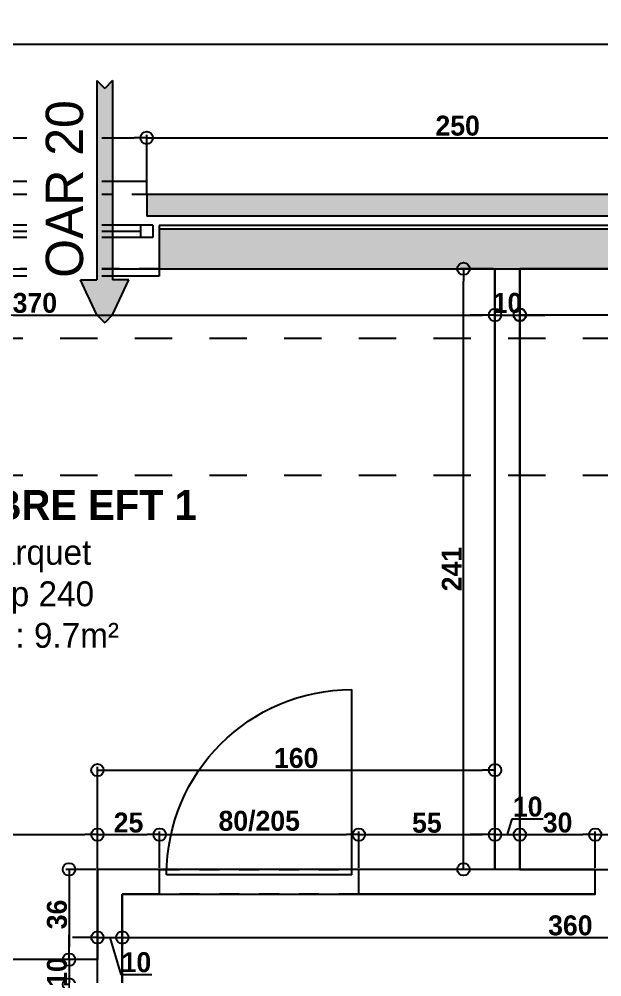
# Model space of a CAD drawing. Header units: millimetres. Extents: x -44462 to 306987, y -116160 to 12874.
# Drawn here: x 6937.8 to 7171.9, y -37007.5 to -36622.8 of the extents above; entities that cross this region are included whole.
import ezdxf

# ---------------------------------------------------------------- set-up
doc = ezdxf.new("R2010")
doc.units = ezdxf.units.MM
doc.header["$PDMODE"] = 35
doc.header["$PDSIZE"] = 10
doc.linetypes.add('TRAIT_4', pattern=[20, 10, -10])
for name, color, linetype in [('BLANC', 7, 'Continuous'), ('COTES', 1, 'Continuous'), ('COULEUR 8', 8, 'Continuous'), ('CYAN', 4, 'Continuous'), ('JAUNE', 2, 'Continuous'), ('MURS', 7, 'Continuous'), ('ROUGE', 1, 'Continuous'), ('TEXTE', 1, 'Continuous')]:
    doc.layers.add(name, color=color, linetype=linetype)
doc.layers.add('SURFACE', color=5, linetype='Continuous', plot=False)
doc.styles.add('CENTURY GOTHIC', font='GOTHIC.TTF')
doc.styles.add('Century Gothic Gras', font='GOTHICB.TTF')
doc.dimstyles.new('1-50', dxfattribs={"dimtxt": 8, "dimasz": 5, "dimexe": 1.25, "dimexo": 0.625, "dimtad": 1, "dimdec": 0, "dimtxsty": 'Century Gothic Gras', "dimblk": 'ORIGIN', "dimcen": 5, "dimclrd": 8, "dimclre": 5, "dimclrt": 6, "dimadec": 0, "dimazin": 0, "dimtfac": 1, "dimtdec": 0, "dimtmove": 0, "dimatfit": 3, "dimfxl": 0, "dimarcsym": 0})

# ---------------------------------------------------------------- blocks, each defined once
blk = doc.blocks.new('_Origin')
at = {"color": 0, "linetype": 'Continuous', "lineweight": -2}
blk.add_line((0, 0), (-1, 0), dxfattribs=at)
blk.add_circle((0, 0), 0.5, dxfattribs=at)
blk = doc.blocks.new('*D117')
at = {"layer": 'COTES', "color": 5, "lineweight": -2}
for p, q in [((7128.96, -36733.14), (7128.96, -36742.92)), ((7138.96, -36733.14), (7138.96, -36742.92))]:
    blk.add_line(p, q, dxfattribs=at)
at = {"layer": 'COTES', "color": 8, "lineweight": -2}
for p, q in [((7123.96, -36741.67), (7118.96, -36741.67)), ((7128.96, -36741.67), (7138.96, -36741.67)), ((7143.96, -36741.67), (7148.96, -36741.67))]:
    blk.add_line(p, q, dxfattribs=at)
at = {"layer": 'Defpoints', "color": 0}
for p in [(7128.96, -36732.51), (7138.96, -36732.51), (7138.96, -36741.67)]:
    blk.add_point(p, dxfattribs=at)
at = {"layer": 'COTES', "color": 8, "lineweight": -2, "xscale": 5, "yscale": 5, "zscale": 5}
blk.add_blockref('_Origin', (7128.96, -36741.67), dxfattribs=at)
at = {"layer": 'COTES', "color": 8, "lineweight": -2, "xscale": 5, "yscale": 5, "zscale": 5, "rotation": 180}
blk.add_blockref('_Origin', (7138.96, -36741.67), dxfattribs=at)
at = {"layer": 'COTES', "color": 6, "insert": (7133.96, -36736.84), "char_height": 8, "attachment_point": 5, "style": 'Century Gothic Gras'}
blk.add_mtext('10', dxfattribs=at)
blk = doc.blocks.new('*D121')
at = {"layer": 'COTES', "color": 8, "lineweight": -2}
for p, q in [((6957.84, -36995.54), (6957.84, -36990.54)), ((6957.84, -37000.54), (6957.84, -37010.54)), ((6957.84, -37015.54), (6957.84, -37020.54))]:
    blk.add_line(p, q, dxfattribs=at)
at = {"layer": 'COTES', "color": 5, "lineweight": -2}
for p, q in [((6968.61, -37000.54), (6956.59, -37000.54)), ((6968.61, -37010.54), (6956.59, -37010.54))]:
    blk.add_line(p, q, dxfattribs=at)
at = {"layer": 'Defpoints', "color": 0}
for p in [(6969.24, -37000.54), (6957.84, -37010.54), (6969.24, -37010.54)]:
    blk.add_point(p, dxfattribs=at)
at = {"layer": 'COTES', "color": 8, "lineweight": -2, "xscale": 5, "yscale": 5, "zscale": 5}
for p, rotation in [((6957.84, -37000.54), 270), ((6957.84, -37010.54), 90)]:
    blk.add_blockref('_Origin', p, dxfattribs=dict(at, rotation=rotation))
at = {"layer": 'COTES', "color": 6, "insert": (6953.02, -37005.54), "char_height": 8, "attachment_point": 5, "rotation": 90, "style": 'Century Gothic Gras'}
blk.add_mtext('10', dxfattribs=at)
blk = doc.blocks.new('*D171')
at = {"layer": 'COTES', "color": 5, "lineweight": -2}
for p, q in [((6989.04, -36692.46), (6989.04, -36669.24)), ((7238.87, -36692.46), (7238.87, -36669.24))]:
    blk.add_line(p, q, dxfattribs=at)
at = {"layer": 'COTES', "color": 8, "lineweight": -2}
blk.add_line((6994.04, -36670.49), (7233.87, -36670.49), dxfattribs=at)
at = {"layer": 'Defpoints', "color": 0}
for p in [(7238.87, -36670.49), (6989.04, -36693.08), (7238.87, -36693.08)]:
    blk.add_point(p, dxfattribs=at)
at = {"layer": 'COTES', "color": 8, "lineweight": -2, "xscale": 5, "yscale": 5, "zscale": 5, "rotation": 180}
blk.add_blockref('_Origin', (6989.04, -36670.49), dxfattribs=at)
at = {"layer": 'COTES', "color": 8, "lineweight": -2, "xscale": 5, "yscale": 5, "zscale": 5}
blk.add_blockref('_Origin', (7238.87, -36670.49), dxfattribs=at)
at = {"layer": 'COTES', "color": 6, "insert": (7113.96, -36665.66), "char_height": 8, "attachment_point": 5, "style": 'Century Gothic Gras'}
blk.add_mtext('250', dxfattribs=at)
blk = doc.blocks.new('*D62')
at = {"layer": 'COTES', "color": 5, "lineweight": -2}
for p, q in [((7138.96, -36723.71), (7138.96, -36742.79)), ((7339.23, -36723.71), (7339.23, -36742.79))]:
    blk.add_line(p, q, dxfattribs=at)
at = {"layer": 'COTES', "color": 8, "lineweight": -2}
blk.add_line((7143.96, -36741.54), (7334.23, -36741.54), dxfattribs=at)
at = {"layer": 'Defpoints', "color": 0}
for p in [(7138.96, -36723.08), (7339.23, -36723.08), (7339.23, -36741.54)]:
    blk.add_point(p, dxfattribs=at)
at = {"layer": 'COTES', "color": 8, "lineweight": -2, "xscale": 5, "yscale": 5, "zscale": 5, "rotation": 180}
blk.add_blockref('_Origin', (7138.96, -36741.54), dxfattribs=at)
at = {"layer": 'COTES', "color": 8, "lineweight": -2, "xscale": 5, "yscale": 5, "zscale": 5}
blk.add_blockref('_Origin', (7339.23, -36741.54), dxfattribs=at)
at = {"layer": 'COTES', "color": 6, "insert": (7239.09, -36736.72), "char_height": 8, "attachment_point": 5, "style": 'Century Gothic Gras'}
blk.add_mtext('200', dxfattribs=at)
blk = doc.blocks.new('*D144')
at = {"layer": 'COTES', "color": 5, "lineweight": -2}
for p, q in [((6919.04, -36692.46), (6919.04, -36669.24)), ((6989.04, -36692.46), (6989.04, -36669.24))]:
    blk.add_line(p, q, dxfattribs=at)
at = {"layer": 'COTES', "color": 8, "lineweight": -2}
blk.add_line((6924.04, -36670.49), (6984.04, -36670.49), dxfattribs=at)
at = {"layer": 'Defpoints', "color": 0}
for p in [(6989.04, -36670.49), (6919.04, -36693.08), (6989.04, -36693.08)]:
    blk.add_point(p, dxfattribs=at)
at = {"layer": 'COTES', "color": 8, "lineweight": -2, "xscale": 5, "yscale": 5, "zscale": 5, "rotation": 180}
blk.add_blockref('_Origin', (6919.04, -36670.49), dxfattribs=at)
at = {"layer": 'COTES', "color": 8, "lineweight": -2, "xscale": 5, "yscale": 5, "zscale": 5}
blk.add_blockref('_Origin', (6989.04, -36670.49), dxfattribs=at)
at = {"layer": 'COTES', "color": 6, "insert": (6954.04, -36658.88), "char_height": 8, "attachment_point": 5, "style": 'Century Gothic Gras'}
blk.add_mtext('70/90\\Pha 83', dxfattribs=at)
blk = doc.blocks.new('A$C1BC9630A')
at = {"color": 2}
blk.add_line((-3.5, 3.5), (-3.5, 96.5), dxfattribs=at)
at = {"color": 1}
blk.add_line((-3.5, 3.5), (-96.5, 3.5), dxfattribs=at)
at = {"color": 2}
blk.add_arc((-3.5, 3.5), 93, 90, 180, dxfattribs=at)
blk = doc.blocks.new('*D65')
at = {"layer": 'COTES', "color": 5, "lineweight": -2}
for p, q in [((6759.24, -36734.56), (6759.24, -36742.92)), ((7128.96, -36734.56), (7128.96, -36742.92))]:
    blk.add_line(p, q, dxfattribs=at)
at = {"layer": 'COTES', "color": 8, "lineweight": -2}
blk.add_line((6764.24, -36741.67), (7123.96, -36741.67), dxfattribs=at)
at = {"layer": 'Defpoints', "color": 0}
for p in [(6759.24, -36733.94), (7128.96, -36733.94), (7128.96, -36741.67)]:
    blk.add_point(p, dxfattribs=at)
at = {"layer": 'COTES', "color": 8, "lineweight": -2, "xscale": 5, "yscale": 5, "zscale": 5, "rotation": 180}
blk.add_blockref('_Origin', (6759.24, -36741.67), dxfattribs=at)
at = {"layer": 'COTES', "color": 8, "lineweight": -2, "xscale": 5, "yscale": 5, "zscale": 5}
blk.add_blockref('_Origin', (7128.96, -36741.67), dxfattribs=at)
at = {"layer": 'COTES', "color": 6, "insert": (6944.1, -36736.84), "char_height": 8, "attachment_point": 5, "style": 'Century Gothic Gras'}
blk.add_mtext('370', dxfattribs=at)
blk = doc.blocks.new('*D150')
at = {"layer": 'COTES', "color": 5, "lineweight": -2}
for p, q in [((7128.96, -36733.14), (7128.96, -36742.92)), ((7138.96, -36733.14), (7138.96, -36742.92))]:
    blk.add_line(p, q, dxfattribs=at)
at = {"layer": 'COTES', "color": 8, "lineweight": -2}
for p, q in [((7123.96, -36741.67), (7118.96, -36741.67)), ((7128.96, -36741.67), (7138.96, -36741.67)), ((7143.96, -36741.67), (7148.96, -36741.67))]:
    blk.add_line(p, q, dxfattribs=at)
at = {"layer": 'Defpoints', "color": 0}
for p in [(7128.96, -36732.51), (7138.96, -36732.51), (7138.96, -36741.67)]:
    blk.add_point(p, dxfattribs=at)
at = {"layer": 'COTES', "color": 8, "lineweight": -2, "xscale": 5, "yscale": 5, "zscale": 5}
blk.add_blockref('_Origin', (7128.96, -36741.67), dxfattribs=at)
at = {"layer": 'COTES', "color": 8, "lineweight": -2, "xscale": 5, "yscale": 5, "zscale": 5, "rotation": 180}
blk.add_blockref('_Origin', (7138.96, -36741.67), dxfattribs=at)
at = {"layer": 'COTES', "color": 6, "insert": (7133.96, -36736.84), "char_height": 8, "attachment_point": 5, "style": 'Century Gothic Gras'}
blk.add_mtext('10', dxfattribs=at)
blk = doc.blocks.new('*D68')
at = {"layer": 'COTES', "color": 5, "lineweight": -2}
for p, q in [((6759.24, -36980.35), (6759.24, -36949.1)), ((6969.24, -36980.35), (6969.24, -36949.1))]:
    blk.add_line(p, q, dxfattribs=at)
at = {"layer": 'COTES', "color": 8, "lineweight": -2}
blk.add_line((6764.24, -36950.35), (6964.24, -36950.35), dxfattribs=at)
at = {"layer": 'Defpoints', "color": 0}
for p in [(6969.24, -36950.35), (6759.24, -36989.26), (6969.24, -37000.54)]:
    blk.add_point(p, dxfattribs=at)
at = {"layer": 'COTES', "color": 8, "lineweight": -2, "xscale": 5, "yscale": 5, "zscale": 5, "rotation": 180}
blk.add_blockref('_Origin', (6759.24, -36950.35), dxfattribs=at)
at = {"layer": 'COTES', "color": 8, "lineweight": -2, "xscale": 5, "yscale": 5, "zscale": 5}
blk.add_blockref('_Origin', (6969.24, -36950.35), dxfattribs=at)
at = {"layer": 'COTES', "color": 6, "insert": (6864.24, -36945.53), "char_height": 8, "attachment_point": 5, "style": 'Century Gothic Gras'}
blk.add_mtext('210', dxfattribs=at)
blk = doc.blocks.new('*D69')
at = {"layer": 'COTES', "color": 8, "lineweight": -2}
for p, q in [((6964.24, -36991.67), (6959.24, -36991.67)), ((6969.24, -36991.67), (6979.24, -36991.67)), ((6969.24, -36991.67), (6979.24, -36991.67)), ((6974.24, -36991.67), (6978.68, -37006.46)), ((6984.24, -36991.67), (6989.24, -36991.67)), ((6978.68, -37006.46), (6991.14, -37006.46))]:
    blk.add_line(p, q, dxfattribs=at)
at = {"layer": 'COTES', "color": 5, "lineweight": -2}
for p, q in [((6969.24, -36991.67), (6969.24, -36990.42)), ((6979.24, -36989.89), (6979.24, -36992.92))]:
    blk.add_line(p, q, dxfattribs=at)
at = {"layer": 'Defpoints', "color": 0}
for p in [(6979.24, -36989.26), (6969.24, -36991.67), (6979.24, -36991.67)]:
    blk.add_point(p, dxfattribs=at)
at = {"layer": 'COTES', "color": 8, "lineweight": -2, "xscale": 5, "yscale": 5, "zscale": 5}
blk.add_blockref('_Origin', (6969.24, -36991.67), dxfattribs=at)
at = {"layer": 'COTES', "color": 8, "lineweight": -2, "xscale": 5, "yscale": 5, "zscale": 5, "rotation": 180}
blk.add_blockref('_Origin', (6979.24, -36991.67), dxfattribs=at)
at = {"layer": 'COTES', "color": 6, "insert": (6984.91, -37001.63), "char_height": 8, "attachment_point": 5, "style": 'Century Gothic Gras'}
blk.add_mtext('10', dxfattribs=at)
blk = doc.blocks.new('*D70')
at = {"layer": 'COTES', "color": 5, "lineweight": -2}
for p, q in [((6979.24, -36991.67), (6979.24, -36990.42)), ((7339.23, -36991.67), (7339.23, -36990.42))]:
    blk.add_line(p, q, dxfattribs=at)
at = {"layer": 'COTES', "color": 8, "lineweight": -2}
blk.add_line((6984.24, -36991.67), (7334.23, -36991.67), dxfattribs=at)
at = {"layer": 'Defpoints', "color": 0}
for p in [(6979.24, -36991.67), (7339.23, -36991.67), (7339.23, -36991.67)]:
    blk.add_point(p, dxfattribs=at)
at = {"layer": 'COTES', "color": 8, "lineweight": -2, "xscale": 5, "yscale": 5, "zscale": 5, "rotation": 180}
blk.add_blockref('_Origin', (6979.24, -36991.67), dxfattribs=at)
at = {"layer": 'COTES', "color": 8, "lineweight": -2, "xscale": 5, "yscale": 5, "zscale": 5}
blk.add_blockref('_Origin', (7339.23, -36991.67), dxfattribs=at)
at = {"layer": 'COTES', "color": 6, "insert": (7159.23, -36986.84), "char_height": 8, "attachment_point": 5, "style": 'Century Gothic Gras'}
blk.add_mtext('360', dxfattribs=at)
blk = doc.blocks.new('*D155')
at = {"layer": 'COTES', "color": 5, "lineweight": -2}
for p, q in [((6968.61, -36964.29), (6956.59, -36964.29)), ((6968.61, -37000.54), (6956.59, -37000.54))]:
    blk.add_line(p, q, dxfattribs=at)
at = {"layer": 'COTES', "color": 8, "lineweight": -2}
blk.add_line((6957.84, -36969.29), (6957.84, -36995.54), dxfattribs=at)
at = {"layer": 'Defpoints', "color": 0}
for p in [(6969.24, -36964.29), (6957.84, -37000.54), (6969.24, -37000.54)]:
    blk.add_point(p, dxfattribs=at)
at = {"layer": 'COTES', "color": 8, "lineweight": -2, "xscale": 5, "yscale": 5, "zscale": 5}
for p, rotation in [((6957.84, -36964.29), 90), ((6957.84, -37000.54), 270)]:
    blk.add_blockref('_Origin', p, dxfattribs=dict(at, rotation=rotation))
at = {"layer": 'COTES', "color": 6, "insert": (6953.02, -36982.41), "char_height": 8, "attachment_point": 5, "rotation": 90, "style": 'Century Gothic Gras'}
blk.add_mtext('36', dxfattribs=at)
blk = doc.blocks.new('*D75')
at = {"layer": 'COTES', "color": 8, "lineweight": -2}
for p, q in [((6957.84, -36995.54), (6957.84, -36990.54)), ((6957.84, -37000.54), (6957.84, -37010.54)), ((6957.84, -37015.54), (6957.84, -37020.54))]:
    blk.add_line(p, q, dxfattribs=at)
at = {"layer": 'COTES', "color": 5, "lineweight": -2}
for p, q in [((6968.61, -37000.54), (6956.59, -37000.54)), ((6968.61, -37010.54), (6956.59, -37010.54))]:
    blk.add_line(p, q, dxfattribs=at)
at = {"layer": 'Defpoints', "color": 0}
for p in [(6969.24, -37000.54), (6957.84, -37010.54), (6969.24, -37010.54)]:
    blk.add_point(p, dxfattribs=at)
at = {"layer": 'COTES', "color": 8, "lineweight": -2, "xscale": 5, "yscale": 5, "zscale": 5}
for p, rotation in [((6957.84, -37000.54), 270), ((6957.84, -37010.54), 90)]:
    blk.add_blockref('_Origin', p, dxfattribs=dict(at, rotation=rotation))
at = {"layer": 'COTES', "color": 6, "insert": (6953.02, -37005.54), "char_height": 8, "attachment_point": 5, "rotation": 90, "style": 'Century Gothic Gras'}
blk.add_mtext('10', dxfattribs=at)
blk = doc.blocks.new('*D96')
at = {"layer": 'COULEUR 8', "color": 5, "lineweight": -2}
for p, q in [((6729.24, -36662.91), (6729.24, -36631.66)), ((7809.24, -36662.91), (7809.24, -36631.66))]:
    blk.add_line(p, q, dxfattribs=at)
at = {"layer": 'COULEUR 8', "color": 8, "lineweight": -2}
blk.add_line((6734.24, -36632.91), (7804.24, -36632.91), dxfattribs=at)
at = {"layer": 'Defpoints', "color": 0}
for p in [(7809.24, -36632.91), (6729.24, -36693.08), (7809.24, -36701.77)]:
    blk.add_point(p, dxfattribs=at)
at = {"layer": 'COULEUR 8', "color": 8, "lineweight": -2, "xscale": 5, "yscale": 5, "zscale": 5, "rotation": 180}
blk.add_blockref('_Origin', (6729.24, -36632.91), dxfattribs=at)
at = {"layer": 'COULEUR 8', "color": 8, "lineweight": -2, "xscale": 5, "yscale": 5, "zscale": 5}
blk.add_blockref('_Origin', (7809.24, -36632.91), dxfattribs=at)
at = {"layer": 'COULEUR 8', "color": 6, "insert": (7269.24, -36628.08), "char_height": 8, "attachment_point": 5, "style": 'Century Gothic Gras'}
blk.add_mtext('1080', dxfattribs=at)
blk = doc.blocks.new('*D97')
at = {"layer": 'COULEUR 8', "color": 5, "lineweight": -2}
for p, q in [((7128.33, -36723.08), (7115.07, -36723.08)), ((7128.33, -36964.29), (7115.07, -36964.29))]:
    blk.add_line(p, q, dxfattribs=at)
at = {"layer": 'COULEUR 8', "color": 8, "lineweight": -2}
blk.add_line((7116.32, -36959.29), (7116.32, -36728.08), dxfattribs=at)
at = {"layer": 'Defpoints', "color": 0}
for p in [(7116.32, -36723.08), (7128.96, -36723.08), (7128.96, -36964.29)]:
    blk.add_point(p, dxfattribs=at)
at = {"layer": 'COULEUR 8', "color": 8, "lineweight": -2, "xscale": 5, "yscale": 5, "zscale": 5}
for p, rotation in [((7116.32, -36723.08), 90), ((7116.32, -36964.29), 270)]:
    blk.add_blockref('_Origin', p, dxfattribs=dict(at, rotation=rotation))
at = {"layer": 'COULEUR 8', "color": 6, "insert": (7111.6, -36843.69), "char_height": 8, "attachment_point": 5, "rotation": 90, "style": 'Century Gothic Gras'}
blk.add_mtext('241', dxfattribs=at)
blk = doc.blocks.new('*D98')
at = {"layer": 'COULEUR 8', "color": 5, "lineweight": -2}
for p, q in [((6969.24, -36980.35), (6969.24, -36949.1)), ((6994.24, -36963.66), (6994.24, -36949.1))]:
    blk.add_line(p, q, dxfattribs=at)
at = {"layer": 'COULEUR 8', "color": 8, "lineweight": -2}
blk.add_line((6974.24, -36950.35), (6989.24, -36950.35), dxfattribs=at)
at = {"layer": 'Defpoints', "color": 0}
for p in [(6994.24, -36950.35), (6994.24, -36964.29), (6969.24, -37000.54)]:
    blk.add_point(p, dxfattribs=at)
at = {"layer": 'COULEUR 8', "color": 8, "lineweight": -2, "xscale": 5, "yscale": 5, "zscale": 5, "rotation": 180}
blk.add_blockref('_Origin', (6969.24, -36950.35), dxfattribs=at)
at = {"layer": 'COULEUR 8', "color": 8, "lineweight": -2, "xscale": 5, "yscale": 5, "zscale": 5}
blk.add_blockref('_Origin', (6994.24, -36950.35), dxfattribs=at)
at = {"layer": 'COULEUR 8', "color": 6, "insert": (6981.74, -36945.53), "char_height": 8, "attachment_point": 5, "style": 'Century Gothic Gras'}
blk.add_mtext('25', dxfattribs=at)
blk = doc.blocks.new('*D99')
at = {"layer": 'COULEUR 8', "color": 5, "lineweight": -2}
for p, q in [((6994.24, -36963.66), (6994.24, -36949.1)), ((7074.24, -36963.66), (7074.24, -36949.1))]:
    blk.add_line(p, q, dxfattribs=at)
at = {"layer": 'COULEUR 8', "color": 8, "lineweight": -2}
blk.add_line((6999.24, -36950.35), (7069.24, -36950.35), dxfattribs=at)
at = {"layer": 'Defpoints', "color": 0}
for p in [(7074.24, -36950.35), (6994.24, -36964.29), (7074.24, -36964.29)]:
    blk.add_point(p, dxfattribs=at)
at = {"layer": 'COULEUR 8', "color": 8, "lineweight": -2, "xscale": 5, "yscale": 5, "zscale": 5, "rotation": 180}
blk.add_blockref('_Origin', (6994.24, -36950.35), dxfattribs=at)
at = {"layer": 'COULEUR 8', "color": 8, "lineweight": -2, "xscale": 5, "yscale": 5, "zscale": 5}
blk.add_blockref('_Origin', (7074.24, -36950.35), dxfattribs=at)
at = {"layer": 'COULEUR 8', "color": 6, "insert": (7034.24, -36944.9), "char_height": 8, "attachment_point": 5, "style": 'Century Gothic Gras'}
blk.add_mtext('80/205', dxfattribs=at)
blk = doc.blocks.new('*D100')
at = {"layer": 'COULEUR 8', "color": 5, "lineweight": -2}
for p, q in [((7074.24, -36963.66), (7074.24, -36949.1)), ((7128.96, -36963.66), (7128.96, -36949.1))]:
    blk.add_line(p, q, dxfattribs=at)
at = {"layer": 'COULEUR 8', "color": 8, "lineweight": -2}
blk.add_line((7079.24, -36950.35), (7123.96, -36950.35), dxfattribs=at)
at = {"layer": 'Defpoints', "color": 0}
for p in [(7128.96, -36950.35), (7074.24, -36964.29), (7128.96, -36964.29)]:
    blk.add_point(p, dxfattribs=at)
at = {"layer": 'COULEUR 8', "color": 8, "lineweight": -2, "xscale": 5, "yscale": 5, "zscale": 5, "rotation": 180}
blk.add_blockref('_Origin', (7074.24, -36950.35), dxfattribs=at)
at = {"layer": 'COULEUR 8', "color": 8, "lineweight": -2, "xscale": 5, "yscale": 5, "zscale": 5}
blk.add_blockref('_Origin', (7128.96, -36950.35), dxfattribs=at)
at = {"layer": 'COULEUR 8', "color": 6, "insert": (7101.6, -36945.63), "char_height": 8, "attachment_point": 5, "style": 'Century Gothic Gras'}
blk.add_mtext('55', dxfattribs=at)
blk = doc.blocks.new('*D101')
at = {"layer": 'COULEUR 8', "color": 8, "lineweight": -2}
for p, q in [((7133.96, -36950.35), (7135.87, -36943.96)), ((7135.87, -36943.96), (7148.34, -36943.96)), ((7123.96, -36950.35), (7118.96, -36950.35)), ((7128.96, -36950.35), (7138.96, -36950.35)), ((7128.96, -36950.35), (7138.96, -36950.35)), ((7143.96, -36950.35), (7148.96, -36950.35))]:
    blk.add_line(p, q, dxfattribs=at)
at = {"layer": 'COULEUR 8', "color": 5, "lineweight": -2}
for p, q in [((7128.96, -36963.66), (7128.96, -36949.1)), ((7138.96, -36963.66), (7138.96, -36949.1))]:
    blk.add_line(p, q, dxfattribs=at)
at = {"layer": 'Defpoints', "color": 0}
for p in [(7138.96, -36950.35), (7128.96, -36964.29), (7138.96, -36964.29)]:
    blk.add_point(p, dxfattribs=at)
at = {"layer": 'COULEUR 8', "color": 8, "lineweight": -2, "xscale": 5, "yscale": 5, "zscale": 5}
blk.add_blockref('_Origin', (7128.96, -36950.35), dxfattribs=at)
at = {"layer": 'COULEUR 8', "color": 8, "lineweight": -2, "xscale": 5, "yscale": 5, "zscale": 5, "rotation": 180}
blk.add_blockref('_Origin', (7138.96, -36950.35), dxfattribs=at)
at = {"layer": 'COULEUR 8', "color": 6, "insert": (7142.11, -36939.14), "char_height": 8, "attachment_point": 5, "style": 'Century Gothic Gras'}
blk.add_mtext('10', dxfattribs=at)
blk = doc.blocks.new('*D102')
at = {"layer": 'COULEUR 8', "color": 5, "lineweight": -2}
for p, q in [((7138.96, -36963.66), (7138.96, -36949.1)), ((7169.24, -36963.66), (7169.24, -36949.1))]:
    blk.add_line(p, q, dxfattribs=at)
at = {"layer": 'COULEUR 8', "color": 8, "lineweight": -2}
blk.add_line((7143.96, -36950.35), (7164.24, -36950.35), dxfattribs=at)
at = {"layer": 'Defpoints', "color": 0}
for p in [(7169.24, -36950.35), (7138.96, -36964.29), (7169.24, -36964.29)]:
    blk.add_point(p, dxfattribs=at)
at = {"layer": 'COULEUR 8', "color": 8, "lineweight": -2, "xscale": 5, "yscale": 5, "zscale": 5, "rotation": 180}
blk.add_blockref('_Origin', (7138.96, -36950.35), dxfattribs=at)
at = {"layer": 'COULEUR 8', "color": 8, "lineweight": -2, "xscale": 5, "yscale": 5, "zscale": 5}
blk.add_blockref('_Origin', (7169.24, -36950.35), dxfattribs=at)
at = {"layer": 'COULEUR 8', "color": 6, "insert": (7154.1, -36945.53), "char_height": 8, "attachment_point": 5, "style": 'Century Gothic Gras'}
blk.add_mtext('30', dxfattribs=at)
blk = doc.blocks.new('*D103')
at = {"layer": 'COULEUR 8', "color": 5, "lineweight": -2}
for p, q in [((7169.24, -36963.66), (7169.24, -36949.1)), ((7249.24, -36963.66), (7249.24, -36949.1))]:
    blk.add_line(p, q, dxfattribs=at)
at = {"layer": 'COULEUR 8', "color": 8, "lineweight": -2}
blk.add_line((7174.24, -36950.35), (7244.24, -36950.35), dxfattribs=at)
at = {"layer": 'Defpoints', "color": 0}
for p in [(7249.24, -36950.35), (7169.24, -36964.29), (7249.24, -36964.29)]:
    blk.add_point(p, dxfattribs=at)
at = {"layer": 'COULEUR 8', "color": 8, "lineweight": -2, "xscale": 5, "yscale": 5, "zscale": 5, "rotation": 180}
blk.add_blockref('_Origin', (7169.24, -36950.35), dxfattribs=at)
at = {"layer": 'COULEUR 8', "color": 8, "lineweight": -2, "xscale": 5, "yscale": 5, "zscale": 5}
blk.add_blockref('_Origin', (7249.24, -36950.35), dxfattribs=at)
at = {"layer": 'COULEUR 8', "color": 6, "insert": (7209.24, -36944.9), "char_height": 8, "attachment_point": 5, "style": 'Century Gothic Gras'}
blk.add_mtext('80/205', dxfattribs=at)
blk = doc.blocks.new('*D216')
at = {"layer": 'COULEUR 8', "color": 5, "lineweight": -2}
for p, q in [((6969.24, -36954.42), (6969.24, -36923.17)), ((7128.96, -36954.42), (7128.96, -36923.17))]:
    blk.add_line(p, q, dxfattribs=at)
at = {"layer": 'COULEUR 8', "color": 8, "lineweight": -2}
blk.add_line((6974.24, -36924.42), (7123.96, -36924.42), dxfattribs=at)
at = {"layer": 'Defpoints', "color": 0}
for p in [(7128.96, -36924.42), (6969.24, -36957.41), (7128.96, -36957.41)]:
    blk.add_point(p, dxfattribs=at)
at = {"layer": 'COULEUR 8', "color": 8, "lineweight": -2, "xscale": 5, "yscale": 5, "zscale": 5, "rotation": 180}
blk.add_blockref('_Origin', (6969.24, -36924.42), dxfattribs=at)
at = {"layer": 'COULEUR 8', "color": 8, "lineweight": -2, "xscale": 5, "yscale": 5, "zscale": 5}
blk.add_blockref('_Origin', (7128.96, -36924.42), dxfattribs=at)
at = {"layer": 'COULEUR 8', "color": 6, "insert": (7049.1, -36919.6), "char_height": 8, "attachment_point": 5, "style": 'Century Gothic Gras'}
blk.add_mtext('160', dxfattribs=at)
blk = doc.blocks.new('A$C48831500')
at = {"layer": 'BLANC', "linetype": 'Continuous'}
blk.add_hatch(color=7, dxfattribs=at).paths.add_polyline_path([(90.94, 3.13), (76.8, 9.7), (76.8, 3.13), (-3.13, 3.13), (0, 0), (-3.13, -3.13), (76.8, -3.13), (76.8, -5.48), (76.8, -9.7), (90.94, -3.13), (94.07, 0)])
at = {"layer": 'BLANC', "color": 7}
for p, q in [((90.94, 3.13), (76.8, 9.7)), ((76.8, 9.7), (76.8, 3.13)), ((-3.13, 3.13), (76.8, 3.13)), ((-3.13, -3.13), (76.8, -3.13)), ((90.94, -3.13), (76.8, -9.7)), ((76.8, -9.7), (76.8, -3.13))]:
    blk.add_line(p, q, dxfattribs=at)
at = {"layer": 'BLANC', "color": 7, "linetype": 'Continuous'}
for p, q in [((76.8, 5.48), (76.8, 3.13)), ((-3.13, 3.13), (0, 0)), ((-3.13, -3.13), (0, 0)), ((90.94, 3.13), (94.07, 0)), ((76.8, -5.48), (76.8, -3.13)), ((90.94, -3.13), (94.07, 0))]:
    blk.add_line(p, q, dxfattribs=at)

msp = doc.modelspace()

# ---------------------------------------------------------------- hatches: boundary and pattern name
h = msp.add_hatch(color=254)
h.paths.add_polyline_path([(7238.87, -36693.08), (6989.04, -36693.08), (6989.04, -36701.93), (7238.87, -36701.93)])
h.paths.add_polyline_path([(7549.24, -36693.08), (7308.87, -36693.08), (7308.87, -36701.93), (7549.24, -36701.93)])
h.paths.add_polyline_path([(7809.24, -36693.08), (7619.24, -36693.08), (7619.24, -36701.93), (7800.39, -36701.93), (7800.39, -36803.08), (7809.24, -36803.08)])
at = {"layer": 'COULEUR 8'}
h = msp.add_hatch(color=253, dxfattribs=at)
h.paths.add_polyline_path([(6914.04, -36707.23), (6743.38, -36707.23), (6743.38, -36809.08), (6759.24, -36809.08), (6759.24, -36723.08), (6914.04, -36723.08)])
h.paths.add_polyline_path([(7233.87, -36707.23), (6994.04, -36707.23), (6994.04, -36723.08), (7233.87, -36723.08)])
h.paths.add_polyline_path([(7544.24, -36707.23), (7313.87, -36707.23), (7313.87, -36723.08), (7544.24, -36723.08)])
h.paths.add_polyline_path([(7795.09, -36707.23), (7624.24, -36707.23), (7624.24, -36723.08), (7779.24, -36723.08), (7779.24, -36798.08), (7795.09, -36798.08)])
h.paths.add_polyline_path([(6770.48, -36716), (6770.48, -36700.16), (6782.89, -36700.16), (6782.89, -36716)], flags=9)
h.paths.add_polyline_path([(7786.32, -36730.64), (7802.16, -36730.64), (7802.16, -36743.04), (7786.32, -36743.04)], flags=9)
h.paths.add_polyline_path([(7714.57, -36716), (7714.57, -36700.16), (7726.97, -36700.16), (7726.97, -36716)], flags=9)

# ---------------------------------------------------------------- linework, layer by layer
at = {"layer": 'BLANC'}
for p, q in [((6989.04, -36693.08), (7238.87, -36693.08)), ((6989.04, -36693.08), (6989.04, -36701.93)), ((6994.04, -36705.65), (6994.04, -36723.08)), ((6994.04, -36723.08), (7233.87, -36723.08)), ((7128.96, -36964.29), (7128.96, -36723.08)), ((7138.96, -36964.29), (7138.96, -36723.08)), ((6969.24, -37194.86), (6969.24, -36964.29)), ((6994.24, -36964.29), (6969.24, -36964.29)), ((6994.24, -36974.29), (6994.24, -36964.29)), ((7169.24, -36964.29), (7074.24, -36964.29)), ((7074.24, -36974.29), (7074.24, -36964.29)), ((7169.24, -36974.29), (7169.24, -36964.29)), ((6994.24, -36974.29), (6979.24, -36974.29)), ((6979.24, -36974.29), (6979.24, -37161.04)), ((7169.24, -36974.29), (7074.24, -36974.29)), ((6969.24, -37000.54), (6759.24, -37000.54))]:
    msp.add_line(p, q, dxfattribs=at)
at = {"layer": 'COULEUR 8', "linetype": 'TRAIT_4', "ltscale": 0.8}
for p, q in [((6919.04, -36693.08), (6989.04, -36693.08)), ((6994.04, -36723.08), (6914.04, -36723.08)), ((6994.24, -36964.29), (7074.24, -36964.29)), ((7169.24, -36964.29), (7249.24, -36964.29)), ((7074.24, -36974.29), (6994.24, -36974.29)), ((7249.24, -36974.29), (7169.24, -36974.29))]:
    msp.add_line(p, q, dxfattribs=at)
at = {"layer": 'COULEUR 8'}
for p, q in [((7238.87, -36701.93), (6989.04, -36701.93)), ((7233.87, -36705.65), (6994.04, -36705.65)), ((7233.87, -36707.23), (6994.04, -36707.23))]:
    msp.add_line(p, q, dxfattribs=at)
at = {"layer": 'CYAN'}
msp.add_line((6986.54, -36708.08), (6921.54, -36708.08), dxfattribs=at)
at = {"layer": 'JAUNE'}
for p, q in [((6991.54, -36705.58), (6916.54, -36705.58)), ((6986.54, -36705.58), (6986.54, -36710.58)), ((6991.54, -36705.58), (6991.54, -36710.58)), ((6991.54, -36710.58), (6916.54, -36710.58))]:
    msp.add_line(p, q, dxfattribs=at)
at = {"layer": 'ROUGE'}
for p, q in [((6989.04, -36688.08), (6919.04, -36688.08)), ((6989.04, -36693.08), (6989.04, -36688.08)), ((6994.04, -36723.08), (6994.04, -36726.08)), ((6994.04, -36726.08), (6914.04, -36726.08))]:
    msp.add_line(p, q, dxfattribs=at)
at = {"layer": 'ROUGE', "linetype": 'TRAIT_4', "ltscale": 1.5}
for p, q in [((7779.24, -36751.08), (6759.24, -36751.08)), ((7779.24, -36806.08), (6759.24, -36806.08))]:
    msp.add_line(p, q, dxfattribs=at)
at = {"layer": 'SURFACE'}
for points in [[(7128.96, -36723.08), (7128.96, -36964.29), (6969.24, -36964.29), (6969.24, -37000.54), (6759.24, -37000.54), (6759.24, -36723.08), (7128.96, -36723.08)], [(6979.24, -36974.29), (7169.24, -36974.29), (7169.24, -36964.29), (7249.24, -36964.29), (7249.24, -36974.29), (7339.23, -36974.29), (7339.23, -36983.29), (7349.23, -36983.29), (7349.23, -37063.29)], [(6979.24, -37041.79), (6979.24, -36974.29)]]:
    msp.add_lwpolyline(points, dxfattribs=at)
msp.add_lwpolyline([(7339.23, -36723.08), (7138.96, -36723.08), (7138.96, -36964.29), (7339.23, -36964.29)], close=True, dxfattribs=at)

# ---------------------------------------------------------------- block references
at = {"xscale": -0.8000000000010914, "yscale": 0.8000000000010914, "rotation": 90}
msp.add_blockref('A$C1BC9630A', (7074.24, -36969.29), dxfattribs=at)

# ---------------------------------------------------------------- texts
at = {"layer": 'TEXTE', "color": 6, "insert": (6944.1, -36843.69), "char_height": 10, "width": 369.7182, "attachment_point": 5, "style": 'CENTURY GOTHIC'}
msp.add_mtext('{\\fCentury Gothic|b1|i0|c0|p34;\\H1.2x;\\C3;CHAMBRE EFT 1\\P\\fCentury Gothic|b0|i0|c0|p34;\\H0.8333x;\\C8;parquet\\Phsp 240\\Psurf.: 9.7m²}', dxfattribs=at)

# ---------------------------------------------------------------- dimensions: what is measured, and where the dimension line sits
at = {"layer": 'COTES'}
dim = msp.add_linear_dim(base=(6989.04, -36670.49), p1=(6919.04, -36693.08), p2=(6989.04, -36693.08), text='<>/90\\Pha 83', dimstyle='1-50', override={"dimtmove": 1}, dxfattribs=at)
dim.commit()
dim.dimension.update_dxf_attribs({"geometry": '*D144', "text_midpoint": (6954.04, -36658.88)})
for base, p1, p2, picture, middle in [((7238.87, -36670.49), (6989.04, -36693.08), (7238.87, -36693.08), '*D171', (7113.96, -36665.66)), ((7339.23, -36991.67), (6979.24, -36991.67), (7339.23, -36991.67), '*D70', (7159.23, -36986.84)), ((6979.24, -36991.67), (6969.24, -36991.67), (6979.24, -36989.26), '*D69', (6979.3, -37001.63))]:
    dim = msp.add_linear_dim(base=base, p1=p1, p2=p2, dimstyle='1-50', override={"dimtmove": 1}, dxfattribs=at)
    dim.commit()
    dim.dimension.update_dxf_attribs({"geometry": picture, "text_midpoint": middle})
for base, p1, p2, picture, middle in [((7339.23, -36741.54), (7138.96, -36723.08), (7339.23, -36723.08), '*D62', (7239.09, -36736.72)), ((7128.96, -36741.67), (6759.24, -36733.94), (7128.96, -36733.94), '*D65', (6944.1, -36736.84)), ((6969.24, -36950.35), (6759.24, -36989.26), (6969.24, -37000.54), '*D68', (6864.24, -36945.53))]:
    dim = msp.add_linear_dim(base=base, p1=p1, p2=p2, dimstyle='1-50', dxfattribs=at)
    dim.commit()
    dim.dimension.update_dxf_attribs({"geometry": picture, "text_midpoint": middle})
for picture in ['*D117', '*D150']:
    dim = msp.add_linear_dim(base=(7138.96, -36741.67), p1=(7128.96, -36732.51), p2=(7138.96, -36732.51), dimstyle='1-50', dxfattribs=at)
    dim.commit()
    dim.dimension.update_dxf_attribs({"geometry": picture, "text_midpoint": (7133.96, -36741.67), "dimtype": 160})
dim = msp.add_linear_dim(base=(6957.84, -37000.54), p1=(6969.24, -36964.29), p2=(6969.24, -37000.54), angle=90, dimstyle='1-50', dxfattribs=at)
dim.commit()
dim.dimension.update_dxf_attribs({"geometry": '*D155', "text_midpoint": (6953.02, -36982.41)})
for picture in ['*D121', '*D75']:
    dim = msp.add_linear_dim(base=(6957.84, -37010.54), p1=(6969.24, -37000.54), p2=(6969.24, -37010.54), angle=90, dimstyle='1-50', override={"dimtmove": 1}, dxfattribs=at)
    dim.commit()
    dim.dimension.update_dxf_attribs({"geometry": picture, "text_midpoint": (6957.84, -37005.54), "dimtype": 160})
at = {"layer": 'COULEUR 8'}
for base, p1, p2, picture, middle in [((7809.24, -36632.91), (6729.24, -36693.08), (7809.24, -36701.77), '*D96', (7269.24, -36628.08)), ((7128.96, -36924.42), (6969.24, -36957.41), (7128.96, -36957.41), '*D216', (7049.1, -36919.6))]:
    dim = msp.add_linear_dim(base=base, p1=p1, p2=p2, dimstyle='1-50', dxfattribs=at)
    dim.commit()
    dim.dimension.update_dxf_attribs({"geometry": picture, "text_midpoint": middle})
dim = msp.add_linear_dim(base=(7116.32, -36723.08), p1=(7128.96, -36964.29), p2=(7128.96, -36723.08), angle=90, dimstyle='1-50', dxfattribs=at)
dim.commit()
dim.dimension.update_dxf_attribs({"geometry": '*D97', "text_midpoint": (7111.6, -36843.69)})
for base, p1, p2, picture, middle in [((7138.96, -36950.35), (7128.96, -36964.29), (7138.96, -36964.29), '*D101', (7136.5, -36939.14)), ((6994.24, -36950.35), (6969.24, -37000.54), (6994.24, -36964.29), '*D98', (6981.74, -36945.53)), ((7128.96, -36950.35), (7074.24, -36964.29), (7128.96, -36964.29), '*D100', (7101.6, -36945.63)), ((7169.24, -36950.35), (7138.96, -36964.29), (7169.24, -36964.29), '*D102', (7154.1, -36945.53))]:
    dim = msp.add_linear_dim(base=base, p1=p1, p2=p2, dimstyle='1-50', override={"dimtmove": 1}, dxfattribs=at)
    dim.commit()
    dim.dimension.update_dxf_attribs({"geometry": picture, "text_midpoint": middle})
for base, p1, p2, picture, middle in [((7074.24, -36950.35), (6994.24, -36964.29), (7074.24, -36964.29), '*D99', (7034.24, -36944.9)), ((7249.24, -36950.35), (7169.24, -36964.29), (7249.24, -36964.29), '*D103', (7209.24, -36944.9))]:
    dim = msp.add_linear_dim(base=base, p1=p1, p2=p2, text='<>/205', dimstyle='1-50', override={"dimtmove": 1}, dxfattribs=at)
    dim.commit()
    dim.dimension.update_dxf_attribs({"geometry": picture, "text_midpoint": middle})

# ---------------------------------------------------------------- next in the draw order: texts
at = {"layer": 'MURS', "color": 7, "linetype": 'Continuous', "insert": (6948.47, -36726.73), "char_height": 15, "width": 79.9525, "attachment_point": 1, "rotation": 90, "line_spacing_factor": 2, "style": 'CENTURY GOTHIC', "bg_fill": 2}
msp.add_mtext('OAR 20', dxfattribs=at)

# ---------------------------------------------------------------- next in the draw order: block references
at = {"layer": 'MURS', "color": 1, "linetype": 'Continuous', "xscale": -1, "rotation": 90}
msp.add_blockref('A$C48831500', (6972.16, -36650.66), dxfattribs=at)

doc.saveas('drawing.dxf')
